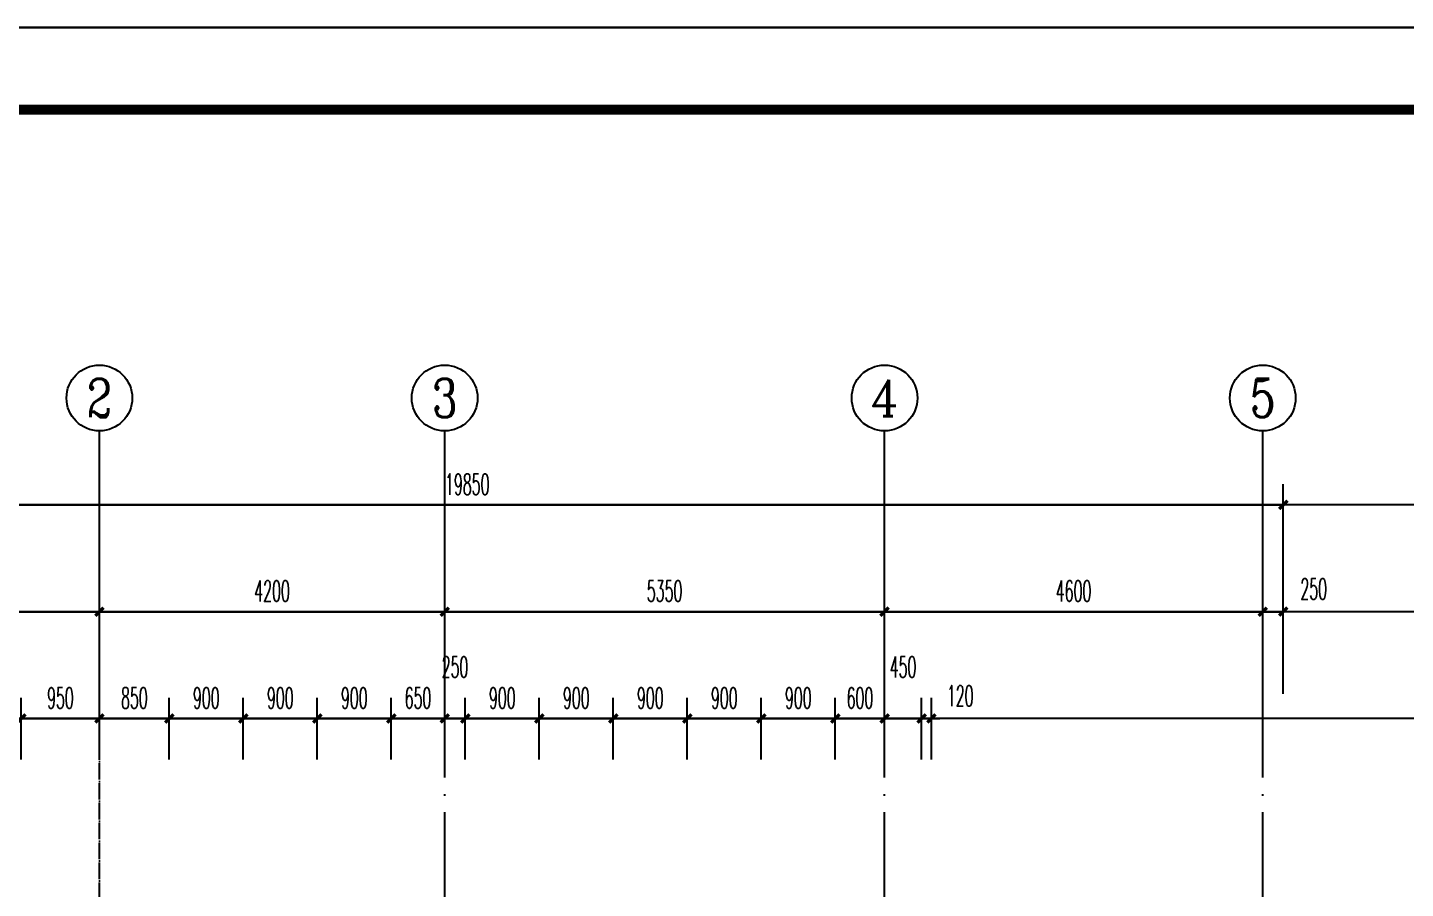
# Model space of a CAD drawing. Header units: millimetres. Extents: x -13830 to 215738, y -24143 to 193994.
# Drawn here: x 45970 to 62729, y 113880 to 124357 of the extents above; entities that cross this region are included whole.
import ezdxf
from ezdxf.enums import TextEntityAlignment as Align

# ---------------------------------------------------------------- set-up
doc = ezdxf.new("R2010")
doc.units = ezdxf.units.MM
doc.header["$LTSCALE"] = 100
doc.linetypes.add('DOTE', pattern=[2.42, 2, -0.2, 0.02, -0.2])
doc.layers.get('0').update_dxf_attribs({"linetype": 'CONTINUOUS'})
doc.layers.get('DEFPOINTS').update_dxf_attribs({"linetype": 'CONTINUOUS'})
for name, color, linetype in [('AXIS', 3, 'CONTINUOUS'), ('AXIS_TEXT', 7, 'CONTINUOUS'), ('DOTE', 8, 'CONTINUOUS'), ('PUB_DIM', 3, 'CONTINUOUS'), ('TK HAHA', 1, 'CONTINUOUS'), ('WALL', 2, 'CONTINUOUS'), ('图框', 7, 'CONTINUOUS')]:
    doc.layers.add(name, color=color, linetype=linetype)
doc.styles.add('_TCH_AXIS', font='COMPLEX', dxfattribs={"bigfont": 'GBCBIG'})
doc.styles.add('COMPLEX', font='COMPLEX')
doc.styles.add('DIM_FONT_T3', font='SIMPLEX', dxfattribs={"width": 0.494118, "bigfont": 'GBCBIG'})
doc.dimstyles.new('_TCH_ARCH&&100', dxfattribs={"dimtxt": 255, "dimasz": 100, "dimexe": 250, "dimexo": 300, "dimgap": 122.5, "dimtad": 1, "dimdec": 0, "dimzin": 0, "dimdsep": 46, "dimtxsty": 'DIM_FONT_T3', "dimblk": 'ARCHTICK', "dimcen": 0.09, "dimclrt": 7, "dimazin": 0, "dimtfac": 1, "dimtdec": 0, "dimtix": 1, "dimtmove": 2, "dimatfit": 3, "dimldrblk": 'ARCHTICK', "dimfxl": 1, "dimtolj": 1, "dimtzin": 0, "dimarcsym": 0})

# ---------------------------------------------------------------- blocks, each defined once
blk = doc.blocks.new('_AXISO')
blk.add_circle((0, 0), 0.5)
at = {"layer": 'AXIS_TEXT', "style": 'COMPLEX', "width": 1.041667}
blk.add_attdef('A', text='', height=0.56, dxfattribs=at).set_placement((-0.25, -0.28), (0.25, -0.28), align=Align.FIT)
blk = doc.blocks.new('_ArchTick')
at = {"color": 0, "linetype": 'ByBlock', "const_width": 0.4}
blk.add_lwpolyline([(-0.5, -0.5), (0.5, 0.5)], dxfattribs=at)
blk = doc.blocks.new('*D1030')
at = {"layer": 'AXIS', "color": 0, "lineweight": -2, "transparency": 16777216}
for p, q in [((-450, 31300), (-450, 33850)), ((19400, 31300), (19400, 33850)), ((-450, 33600), (19400, 33600))]:
    blk.add_line(p, q, dxfattribs=at)
at = {"layer": 'DEFPOINTS', "color": 0, "transparency": 16777216}
for p in [(19400, 33600), (-450, 31000), (19400, 31000)]:
    blk.add_point(p, dxfattribs=at)
at = {"layer": 'AXIS', "color": 0, "lineweight": -2, "transparency": 16777216, "xscale": 100, "yscale": 100, "zscale": 100, "rotation": 180}
blk.add_blockref('_ArchTick', (-450, 33600), dxfattribs=at)
at = {"layer": 'AXIS', "color": 0, "lineweight": -2, "transparency": 16777216, "xscale": 100, "yscale": 100, "zscale": 100}
blk.add_blockref('_ArchTick', (19400, 33600), dxfattribs=at)
at = {"layer": 'AXIS', "color": 7, "transparency": 16777216, "insert": (9475, 33850), "char_height": 255, "attachment_point": 5, "style": 'DIM_FONT_T3'}
blk.add_mtext('\\A1;19850', dxfattribs=at)
blk = doc.blocks.new('*D1032')
at = {"layer": 'AXIS', "color": 0, "lineweight": -2, "transparency": 16777216}
for p, q in [((0, 31300), (0, 32550)), ((5000, 31300), (5000, 32550)), ((0, 32300), (5000, 32300))]:
    blk.add_line(p, q, dxfattribs=at)
at = {"layer": 'DEFPOINTS', "color": 0, "transparency": 16777216}
for p in [(5000, 32300), (0, 31000), (5000, 31000)]:
    blk.add_point(p, dxfattribs=at)
at = {"layer": 'AXIS', "color": 0, "lineweight": -2, "transparency": 16777216, "xscale": 100, "yscale": 100, "zscale": 100, "rotation": 180}
blk.add_blockref('_ArchTick', (0, 32300), dxfattribs=at)
at = {"layer": 'AXIS', "color": 0, "lineweight": -2, "transparency": 16777216, "xscale": 100, "yscale": 100, "zscale": 100}
blk.add_blockref('_ArchTick', (5000, 32300), dxfattribs=at)
at = {"layer": 'AXIS', "color": 7, "transparency": 16777216, "insert": (2500, 32550), "char_height": 255, "attachment_point": 5, "style": 'DIM_FONT_T3'}
blk.add_mtext('\\A1;5000', dxfattribs=at)
blk = doc.blocks.new('*D1033')
at = {"layer": 'AXIS', "color": 0, "lineweight": -2, "transparency": 16777216}
for p, q in [((5000, 31300), (5000, 32550)), ((9200, 31300), (9200, 32550)), ((5000, 32300), (9200, 32300))]:
    blk.add_line(p, q, dxfattribs=at)
at = {"layer": 'DEFPOINTS', "color": 0, "transparency": 16777216}
for p in [(9200, 32300), (5000, 31000), (9200, 31000)]:
    blk.add_point(p, dxfattribs=at)
at = {"layer": 'AXIS', "color": 0, "lineweight": -2, "transparency": 16777216, "xscale": 100, "yscale": 100, "zscale": 100, "rotation": 180}
blk.add_blockref('_ArchTick', (5000, 32300), dxfattribs=at)
at = {"layer": 'AXIS', "color": 0, "lineweight": -2, "transparency": 16777216, "xscale": 100, "yscale": 100, "zscale": 100}
blk.add_blockref('_ArchTick', (9200, 32300), dxfattribs=at)
at = {"layer": 'AXIS', "color": 7, "transparency": 16777216, "insert": (7100, 32550), "char_height": 255, "attachment_point": 5, "style": 'DIM_FONT_T3'}
blk.add_mtext('\\A1;4200', dxfattribs=at)
blk = doc.blocks.new('*D1034')
at = {"layer": 'AXIS', "color": 0, "lineweight": -2, "transparency": 16777216}
for p, q in [((9200, 31300), (9200, 32550)), ((14550, 31300), (14550, 32550)), ((9200, 32300), (14550, 32300))]:
    blk.add_line(p, q, dxfattribs=at)
at = {"layer": 'DEFPOINTS', "color": 0, "transparency": 16777216}
for p in [(14550, 32300), (9200, 31000), (14550, 31000)]:
    blk.add_point(p, dxfattribs=at)
at = {"layer": 'AXIS', "color": 0, "lineweight": -2, "transparency": 16777216, "xscale": 100, "yscale": 100, "zscale": 100, "rotation": 180}
blk.add_blockref('_ArchTick', (9200, 32300), dxfattribs=at)
at = {"layer": 'AXIS', "color": 0, "lineweight": -2, "transparency": 16777216, "xscale": 100, "yscale": 100, "zscale": 100}
blk.add_blockref('_ArchTick', (14550, 32300), dxfattribs=at)
at = {"layer": 'AXIS', "color": 7, "transparency": 16777216, "insert": (11875, 32550), "char_height": 255, "attachment_point": 5, "style": 'DIM_FONT_T3'}
blk.add_mtext('\\A1;5350', dxfattribs=at)
blk = doc.blocks.new('*D1035')
at = {"layer": 'AXIS', "color": 0, "lineweight": -2, "transparency": 16777216}
for p, q in [((14550, 31300), (14550, 32550)), ((19150, 31300), (19150, 32550)), ((14550, 32300), (19150, 32300))]:
    blk.add_line(p, q, dxfattribs=at)
at = {"layer": 'DEFPOINTS', "color": 0, "transparency": 16777216}
for p in [(19150, 32300), (14550, 31000), (19150, 31000)]:
    blk.add_point(p, dxfattribs=at)
at = {"layer": 'AXIS', "color": 0, "lineweight": -2, "transparency": 16777216, "xscale": 100, "yscale": 100, "zscale": 100, "rotation": 180}
blk.add_blockref('_ArchTick', (14550, 32300), dxfattribs=at)
at = {"layer": 'AXIS', "color": 0, "lineweight": -2, "transparency": 16777216, "xscale": 100, "yscale": 100, "zscale": 100}
blk.add_blockref('_ArchTick', (19150, 32300), dxfattribs=at)
at = {"layer": 'AXIS', "color": 7, "transparency": 16777216, "insert": (16850, 32550), "char_height": 255, "attachment_point": 5, "style": 'DIM_FONT_T3'}
blk.add_mtext('\\A1;4600', dxfattribs=at)
blk = doc.blocks.new('*D1036')
at = {"layer": 'AXIS', "color": 0, "lineweight": -2, "transparency": 16777216}
for p, q in [((19150, 31300), (19150, 32550)), ((19400, 31300), (19400, 32550)), ((19150, 32300), (19400, 32300))]:
    blk.add_line(p, q, dxfattribs=at)
at = {"layer": 'DEFPOINTS', "color": 0, "transparency": 16777216}
for p in [(19400, 32300), (19150, 31000), (19400, 31000)]:
    blk.add_point(p, dxfattribs=at)
at = {"layer": 'AXIS', "color": 0, "lineweight": -2, "transparency": 16777216, "xscale": 100, "yscale": 100, "zscale": 100, "rotation": 180}
blk.add_blockref('_ArchTick', (19150, 32300), dxfattribs=at)
at = {"layer": 'AXIS', "color": 0, "lineweight": -2, "transparency": 16777216, "xscale": 100, "yscale": 100, "zscale": 100}
blk.add_blockref('_ArchTick', (19400, 32300), dxfattribs=at)
at = {"layer": 'AXIS', "color": 7, "transparency": 16777216, "insert": (19770, 32575), "char_height": 255, "attachment_point": 5, "style": 'DIM_FONT_T3'}
blk.add_mtext('\\A1;250', dxfattribs=at)
blk = doc.blocks.new('TJAD_TK_A1')
at = {"layer": '图框'}
blk.add_line((1341.38, 950.45), (500.38, 950.45), dxfattribs=at)
at = {"layer": '图框', "const_width": 1.2}
blk.add_lwpolyline([(1331.38, 940.45), (525.38, 940.45), (525.38, 366.45), (1331.38, 366.45)], close=True, dxfattribs=at)
blk = doc.blocks.new('180703-expo')
at = {"layer": '图框'}
blk.add_blockref('TJAD_TK_A1', (-500.38, -356.45), dxfattribs=at)
blk = doc.blocks.new('*D830')
at = {"layer": 'DEFPOINTS', "color": 0, "transparency": 16777216}
for p in [(46844, 115949), (45894, 115150), (46844, 115150)]:
    blk.add_point(p, dxfattribs=at)
at = {"layer": 'PUB_DIM', "color": 0, "lineweight": -2, "transparency": 16777216}
for p, q in [((45894, 115450), (45894, 116199)), ((46844, 115450), (46844, 116199)), ((45894, 115949), (46844, 115949))]:
    blk.add_line(p, q, dxfattribs=at)
at = {"layer": 'PUB_DIM', "color": 0, "lineweight": -2, "transparency": 16777216, "xscale": 100, "yscale": 100, "zscale": 100, "rotation": 180}
blk.add_blockref('_ArchTick', (45894, 115949), dxfattribs=at)
at = {"layer": 'PUB_DIM', "color": 0, "lineweight": -2, "transparency": 16777216, "xscale": 100, "yscale": 100, "zscale": 100}
blk.add_blockref('_ArchTick', (46844, 115949), dxfattribs=at)
at = {"layer": 'PUB_DIM', "color": 7, "transparency": 16777216, "insert": (46369, 116199), "char_height": 255, "attachment_point": 5, "style": 'DIM_FONT_T3'}
blk.add_mtext('\\A1;950', dxfattribs=at)
blk = doc.blocks.new('*D831')
at = {"layer": 'DEFPOINTS', "color": 0, "transparency": 16777216}
for p in [(47694, 115949), (46844, 115150), (47694, 115150)]:
    blk.add_point(p, dxfattribs=at)
at = {"layer": 'PUB_DIM', "color": 0, "lineweight": -2, "transparency": 16777216}
for p, q in [((46844, 115450), (46844, 116199)), ((47694, 115450), (47694, 116199)), ((46844, 115949), (47694, 115949))]:
    blk.add_line(p, q, dxfattribs=at)
at = {"layer": 'PUB_DIM', "color": 0, "lineweight": -2, "transparency": 16777216, "xscale": 100, "yscale": 100, "zscale": 100, "rotation": 180}
blk.add_blockref('_ArchTick', (46844, 115949), dxfattribs=at)
at = {"layer": 'PUB_DIM', "color": 0, "lineweight": -2, "transparency": 16777216, "xscale": 100, "yscale": 100, "zscale": 100}
blk.add_blockref('_ArchTick', (47694, 115949), dxfattribs=at)
at = {"layer": 'PUB_DIM', "color": 7, "transparency": 16777216, "insert": (47269, 116199), "char_height": 255, "attachment_point": 5, "style": 'DIM_FONT_T3'}
blk.add_mtext('\\A1;850', dxfattribs=at)
blk = doc.blocks.new('*D832')
at = {"layer": 'DEFPOINTS', "color": 0, "transparency": 16777216}
for p in [(48594, 115949), (47694, 115150), (48594, 115150)]:
    blk.add_point(p, dxfattribs=at)
at = {"layer": 'PUB_DIM', "color": 0, "lineweight": -2, "transparency": 16777216}
for p, q in [((47694, 115450), (47694, 116199)), ((48594, 115450), (48594, 116199)), ((47694, 115949), (48594, 115949))]:
    blk.add_line(p, q, dxfattribs=at)
at = {"layer": 'PUB_DIM', "color": 0, "lineweight": -2, "transparency": 16777216, "xscale": 100, "yscale": 100, "zscale": 100, "rotation": 180}
blk.add_blockref('_ArchTick', (47694, 115949), dxfattribs=at)
at = {"layer": 'PUB_DIM', "color": 0, "lineweight": -2, "transparency": 16777216, "xscale": 100, "yscale": 100, "zscale": 100}
blk.add_blockref('_ArchTick', (48594, 115949), dxfattribs=at)
at = {"layer": 'PUB_DIM', "color": 7, "transparency": 16777216, "insert": (48144, 116199), "char_height": 255, "attachment_point": 5, "style": 'DIM_FONT_T3'}
blk.add_mtext('\\A1;900', dxfattribs=at)
blk = doc.blocks.new('*D833')
at = {"layer": 'DEFPOINTS', "color": 0, "transparency": 16777216}
for p in [(49494, 115949), (48594, 115150), (49494, 115150)]:
    blk.add_point(p, dxfattribs=at)
at = {"layer": 'PUB_DIM', "color": 0, "lineweight": -2, "transparency": 16777216}
for p, q in [((48594, 115450), (48594, 116199)), ((49494, 115450), (49494, 116199)), ((48594, 115949), (49494, 115949))]:
    blk.add_line(p, q, dxfattribs=at)
at = {"layer": 'PUB_DIM', "color": 0, "lineweight": -2, "transparency": 16777216, "xscale": 100, "yscale": 100, "zscale": 100, "rotation": 180}
blk.add_blockref('_ArchTick', (48594, 115949), dxfattribs=at)
at = {"layer": 'PUB_DIM', "color": 0, "lineweight": -2, "transparency": 16777216, "xscale": 100, "yscale": 100, "zscale": 100}
blk.add_blockref('_ArchTick', (49494, 115949), dxfattribs=at)
at = {"layer": 'PUB_DIM', "color": 7, "transparency": 16777216, "insert": (49044, 116199), "char_height": 255, "attachment_point": 5, "style": 'DIM_FONT_T3'}
blk.add_mtext('\\A1;900', dxfattribs=at)
blk = doc.blocks.new('*D834')
at = {"layer": 'DEFPOINTS', "color": 0, "transparency": 16777216}
for p in [(50394, 115949), (49494, 115150), (50394, 115150)]:
    blk.add_point(p, dxfattribs=at)
at = {"layer": 'PUB_DIM', "color": 0, "lineweight": -2, "transparency": 16777216}
for p, q in [((49494, 115450), (49494, 116199)), ((50394, 115450), (50394, 116199)), ((49494, 115949), (50394, 115949))]:
    blk.add_line(p, q, dxfattribs=at)
at = {"layer": 'PUB_DIM', "color": 0, "lineweight": -2, "transparency": 16777216, "xscale": 100, "yscale": 100, "zscale": 100, "rotation": 180}
blk.add_blockref('_ArchTick', (49494, 115949), dxfattribs=at)
at = {"layer": 'PUB_DIM', "color": 0, "lineweight": -2, "transparency": 16777216, "xscale": 100, "yscale": 100, "zscale": 100}
blk.add_blockref('_ArchTick', (50394, 115949), dxfattribs=at)
at = {"layer": 'PUB_DIM', "color": 7, "transparency": 16777216, "insert": (49944, 116199), "char_height": 255, "attachment_point": 5, "style": 'DIM_FONT_T3'}
blk.add_mtext('\\A1;900', dxfattribs=at)
blk = doc.blocks.new('*D835')
at = {"layer": 'DEFPOINTS', "color": 0, "transparency": 16777216}
for p in [(51044, 115949), (50394, 115150), (51044, 115150)]:
    blk.add_point(p, dxfattribs=at)
at = {"layer": 'PUB_DIM', "color": 0, "lineweight": -2, "transparency": 16777216}
for p, q in [((50394, 115450), (50394, 116199)), ((51044, 115450), (51044, 116199)), ((50394, 115949), (51044, 115949))]:
    blk.add_line(p, q, dxfattribs=at)
at = {"layer": 'PUB_DIM', "color": 0, "lineweight": -2, "transparency": 16777216, "xscale": 100, "yscale": 100, "zscale": 100, "rotation": 180}
blk.add_blockref('_ArchTick', (50394, 115949), dxfattribs=at)
at = {"layer": 'PUB_DIM', "color": 0, "lineweight": -2, "transparency": 16777216, "xscale": 100, "yscale": 100, "zscale": 100}
blk.add_blockref('_ArchTick', (51044, 115949), dxfattribs=at)
at = {"layer": 'PUB_DIM', "color": 7, "transparency": 16777216, "insert": (50719, 116199), "char_height": 255, "attachment_point": 5, "style": 'DIM_FONT_T3'}
blk.add_mtext('\\A1;650', dxfattribs=at)
blk = doc.blocks.new('*D836')
at = {"layer": 'DEFPOINTS', "color": 0, "transparency": 16777216}
for p in [(51294, 115949), (51044, 115150), (51294, 115150)]:
    blk.add_point(p, dxfattribs=at)
at = {"layer": 'PUB_DIM', "color": 0, "lineweight": -2, "transparency": 16777216}
for p, q in [((51044, 115450), (51044, 116199)), ((51294, 115450), (51294, 116199)), ((51044, 115949), (51294, 115949))]:
    blk.add_line(p, q, dxfattribs=at)
at = {"layer": 'PUB_DIM', "color": 0, "lineweight": -2, "transparency": 16777216, "xscale": 100, "yscale": 100, "zscale": 100, "rotation": 180}
blk.add_blockref('_ArchTick', (51044, 115949), dxfattribs=at)
at = {"layer": 'PUB_DIM', "color": 0, "lineweight": -2, "transparency": 16777216, "xscale": 100, "yscale": 100, "zscale": 100}
blk.add_blockref('_ArchTick', (51294, 115949), dxfattribs=at)
at = {"layer": 'PUB_DIM', "color": 7, "transparency": 16777216, "insert": (51169, 116574), "char_height": 255, "attachment_point": 5, "style": 'DIM_FONT_T3'}
blk.add_mtext('\\A1;250', dxfattribs=at)
blk = doc.blocks.new('*D837')
at = {"layer": 'DEFPOINTS', "color": 0, "transparency": 16777216}
for p in [(52194, 115949), (51294, 115150), (52194, 115150)]:
    blk.add_point(p, dxfattribs=at)
at = {"layer": 'PUB_DIM', "color": 0, "lineweight": -2, "transparency": 16777216}
for p, q in [((51294, 115450), (51294, 116199)), ((52194, 115450), (52194, 116199)), ((51294, 115949), (52194, 115949))]:
    blk.add_line(p, q, dxfattribs=at)
at = {"layer": 'PUB_DIM', "color": 0, "lineweight": -2, "transparency": 16777216, "xscale": 100, "yscale": 100, "zscale": 100, "rotation": 180}
blk.add_blockref('_ArchTick', (51294, 115949), dxfattribs=at)
at = {"layer": 'PUB_DIM', "color": 0, "lineweight": -2, "transparency": 16777216, "xscale": 100, "yscale": 100, "zscale": 100}
blk.add_blockref('_ArchTick', (52194, 115949), dxfattribs=at)
at = {"layer": 'PUB_DIM', "color": 7, "transparency": 16777216, "insert": (51744, 116199), "char_height": 255, "attachment_point": 5, "style": 'DIM_FONT_T3'}
blk.add_mtext('\\A1;900', dxfattribs=at)
blk = doc.blocks.new('*D838')
at = {"layer": 'DEFPOINTS', "color": 0, "transparency": 16777216}
for p in [(53094, 115949), (52194, 115150), (53094, 115150)]:
    blk.add_point(p, dxfattribs=at)
at = {"layer": 'PUB_DIM', "color": 0, "lineweight": -2, "transparency": 16777216}
for p, q in [((52194, 115450), (52194, 116199)), ((53094, 115450), (53094, 116199)), ((52194, 115949), (53094, 115949))]:
    blk.add_line(p, q, dxfattribs=at)
at = {"layer": 'PUB_DIM', "color": 0, "lineweight": -2, "transparency": 16777216, "xscale": 100, "yscale": 100, "zscale": 100, "rotation": 180}
blk.add_blockref('_ArchTick', (52194, 115949), dxfattribs=at)
at = {"layer": 'PUB_DIM', "color": 0, "lineweight": -2, "transparency": 16777216, "xscale": 100, "yscale": 100, "zscale": 100}
blk.add_blockref('_ArchTick', (53094, 115949), dxfattribs=at)
at = {"layer": 'PUB_DIM', "color": 7, "transparency": 16777216, "insert": (52644, 116199), "char_height": 255, "attachment_point": 5, "style": 'DIM_FONT_T3'}
blk.add_mtext('\\A1;900', dxfattribs=at)
blk = doc.blocks.new('*D839')
at = {"layer": 'DEFPOINTS', "color": 0, "transparency": 16777216}
for p in [(53994, 115949), (53094, 115150), (53994, 115150)]:
    blk.add_point(p, dxfattribs=at)
at = {"layer": 'PUB_DIM', "color": 0, "lineweight": -2, "transparency": 16777216}
for p, q in [((53094, 115450), (53094, 116199)), ((53994, 115450), (53994, 116199)), ((53094, 115949), (53994, 115949))]:
    blk.add_line(p, q, dxfattribs=at)
at = {"layer": 'PUB_DIM', "color": 0, "lineweight": -2, "transparency": 16777216, "xscale": 100, "yscale": 100, "zscale": 100, "rotation": 180}
blk.add_blockref('_ArchTick', (53094, 115949), dxfattribs=at)
at = {"layer": 'PUB_DIM', "color": 0, "lineweight": -2, "transparency": 16777216, "xscale": 100, "yscale": 100, "zscale": 100}
blk.add_blockref('_ArchTick', (53994, 115949), dxfattribs=at)
at = {"layer": 'PUB_DIM', "color": 7, "transparency": 16777216, "insert": (53544, 116199), "char_height": 255, "attachment_point": 5, "style": 'DIM_FONT_T3'}
blk.add_mtext('\\A1;900', dxfattribs=at)
blk = doc.blocks.new('*D840')
at = {"layer": 'DEFPOINTS', "color": 0, "transparency": 16777216}
for p in [(54894, 115949), (53994, 115150), (54894, 115150)]:
    blk.add_point(p, dxfattribs=at)
at = {"layer": 'PUB_DIM', "color": 0, "lineweight": -2, "transparency": 16777216}
for p, q in [((53994, 115450), (53994, 116199)), ((54894, 115450), (54894, 116199)), ((53994, 115949), (54894, 115949))]:
    blk.add_line(p, q, dxfattribs=at)
at = {"layer": 'PUB_DIM', "color": 0, "lineweight": -2, "transparency": 16777216, "xscale": 100, "yscale": 100, "zscale": 100, "rotation": 180}
blk.add_blockref('_ArchTick', (53994, 115949), dxfattribs=at)
at = {"layer": 'PUB_DIM', "color": 0, "lineweight": -2, "transparency": 16777216, "xscale": 100, "yscale": 100, "zscale": 100}
blk.add_blockref('_ArchTick', (54894, 115949), dxfattribs=at)
at = {"layer": 'PUB_DIM', "color": 7, "transparency": 16777216, "insert": (54444, 116199), "char_height": 255, "attachment_point": 5, "style": 'DIM_FONT_T3'}
blk.add_mtext('\\A1;900', dxfattribs=at)
blk = doc.blocks.new('*D841')
at = {"layer": 'DEFPOINTS', "color": 0, "transparency": 16777216}
for p in [(55794, 115949), (54894, 115150), (55794, 115150)]:
    blk.add_point(p, dxfattribs=at)
at = {"layer": 'PUB_DIM', "color": 0, "lineweight": -2, "transparency": 16777216}
for p, q in [((54894, 115450), (54894, 116199)), ((55794, 115450), (55794, 116199)), ((54894, 115949), (55794, 115949))]:
    blk.add_line(p, q, dxfattribs=at)
at = {"layer": 'PUB_DIM', "color": 0, "lineweight": -2, "transparency": 16777216, "xscale": 100, "yscale": 100, "zscale": 100, "rotation": 180}
blk.add_blockref('_ArchTick', (54894, 115949), dxfattribs=at)
at = {"layer": 'PUB_DIM', "color": 0, "lineweight": -2, "transparency": 16777216, "xscale": 100, "yscale": 100, "zscale": 100}
blk.add_blockref('_ArchTick', (55794, 115949), dxfattribs=at)
at = {"layer": 'PUB_DIM', "color": 7, "transparency": 16777216, "insert": (55344, 116199), "char_height": 255, "attachment_point": 5, "style": 'DIM_FONT_T3'}
blk.add_mtext('\\A1;900', dxfattribs=at)
blk = doc.blocks.new('*D842')
at = {"layer": 'DEFPOINTS', "color": 0, "transparency": 16777216}
for p in [(56394, 115949), (55794, 115150), (56394, 115150)]:
    blk.add_point(p, dxfattribs=at)
at = {"layer": 'PUB_DIM', "color": 0, "lineweight": -2, "transparency": 16777216}
for p, q in [((55794, 115450), (55794, 116199)), ((56394, 115450), (56394, 116199)), ((55794, 115949), (56394, 115949))]:
    blk.add_line(p, q, dxfattribs=at)
at = {"layer": 'PUB_DIM', "color": 0, "lineweight": -2, "transparency": 16777216, "xscale": 100, "yscale": 100, "zscale": 100, "rotation": 180}
blk.add_blockref('_ArchTick', (55794, 115949), dxfattribs=at)
at = {"layer": 'PUB_DIM', "color": 0, "lineweight": -2, "transparency": 16777216, "xscale": 100, "yscale": 100, "zscale": 100}
blk.add_blockref('_ArchTick', (56394, 115949), dxfattribs=at)
at = {"layer": 'PUB_DIM', "color": 7, "transparency": 16777216, "insert": (56094, 116199), "char_height": 255, "attachment_point": 5, "style": 'DIM_FONT_T3'}
blk.add_mtext('\\A1;600', dxfattribs=at)
blk = doc.blocks.new('*D843')
at = {"layer": 'DEFPOINTS', "color": 0, "transparency": 16777216}
for p in [(56844, 115949), (56394, 115150), (56844, 115150)]:
    blk.add_point(p, dxfattribs=at)
at = {"layer": 'PUB_DIM', "color": 0, "lineweight": -2, "transparency": 16777216}
for p, q in [((56394, 115450), (56394, 116199)), ((56844, 115450), (56844, 116199)), ((56394, 115949), (56844, 115949))]:
    blk.add_line(p, q, dxfattribs=at)
at = {"layer": 'PUB_DIM', "color": 0, "lineweight": -2, "transparency": 16777216, "xscale": 100, "yscale": 100, "zscale": 100, "rotation": 180}
blk.add_blockref('_ArchTick', (56394, 115949), dxfattribs=at)
at = {"layer": 'PUB_DIM', "color": 0, "lineweight": -2, "transparency": 16777216, "xscale": 100, "yscale": 100, "zscale": 100}
blk.add_blockref('_ArchTick', (56844, 115949), dxfattribs=at)
at = {"layer": 'PUB_DIM', "color": 7, "transparency": 16777216, "insert": (56619, 116574), "char_height": 255, "attachment_point": 5, "style": 'DIM_FONT_T3'}
blk.add_mtext('\\A1;450', dxfattribs=at)
blk = doc.blocks.new('*D844')
at = {"layer": 'DEFPOINTS', "color": 0, "transparency": 16777216}
for p in [(56964, 115949), (56844, 115150), (56964, 115150)]:
    blk.add_point(p, dxfattribs=at)
at = {"layer": 'PUB_DIM', "color": 0, "lineweight": -2, "transparency": 16777216}
for p, q in [((56844, 115450), (56844, 116199)), ((56964, 115450), (56964, 116199)), ((56844, 115949), (56744, 115949)), ((56844, 115949), (56964, 115949)), ((56964, 115949), (57064, 115949))]:
    blk.add_line(p, q, dxfattribs=at)
at = {"layer": 'PUB_DIM', "color": 0, "lineweight": -2, "transparency": 16777216, "xscale": 100, "yscale": 100, "zscale": 100}
blk.add_blockref('_ArchTick', (56844, 115949), dxfattribs=at)
at = {"layer": 'PUB_DIM', "color": 0, "lineweight": -2, "transparency": 16777216, "xscale": 100, "yscale": 100, "zscale": 100, "rotation": 180}
blk.add_blockref('_ArchTick', (56964, 115949), dxfattribs=at)
at = {"layer": 'PUB_DIM', "color": 7, "transparency": 16777216, "insert": (57314, 116224), "char_height": 255, "attachment_point": 5, "style": 'DIM_FONT_T3'}
blk.add_mtext('\\A1;120', dxfattribs=at)
blk = doc.blocks.new('dsffsfddf')
at = {"layer": 'AXIS'}
for p, q in [((5000, 31000), (5000, 34500)), ((9200, 31000), (9200, 34500)), ((14550, 31000), (14550, 34500)), ((19150, 31000), (19150, 34500))]:
    blk.add_line(p, q, dxfattribs=at)
at = {"layer": 'DOTE', "linetype": 'DOTE'}
blk.add_line((5000, 19850), (5000, 31000), dxfattribs=at)
at = {"layer": 'DOTE', "linetype": 'DOTE', "ltscale": 10}
for p, q in [((9200, -3600), (9200, 31000)), ((14550, -3600), (14550, 31000)), ((19150, -3600), (19150, 31000))]:
    blk.add_line(p, q, dxfattribs=at)
at = {"layer": 'AXIS'}
ref = blk.add_blockref('_AXISO', (5000, 34900), dxfattribs=dict(at, xscale=800, yscale=800, zscale=800))
ref.add_attrib('A', '2', dxfattribs={"layer": 'AXIS_TEXT', "height": 465.9, "style": '_TCH_AXIS'}).set_placement((4844.7, 34667), (5155.3, 34667), align=Align.FIT)
ref = blk.add_blockref('_AXISO', (9200, 34900), dxfattribs=dict(at, xscale=800, yscale=800, zscale=800))
ref.add_attrib('A', '3', dxfattribs={"layer": 'AXIS_TEXT', "height": 465.9, "style": '_TCH_AXIS'}).set_placement((9044.7, 34667), (9355.3, 34667), align=Align.FIT)
ref = blk.add_blockref('_AXISO', (14550, 34900), dxfattribs=dict(at, xscale=800, yscale=800, zscale=800))
ref.add_attrib('A', '4', dxfattribs={"layer": 'AXIS_TEXT', "height": 445.4, "style": '_TCH_AXIS'}).set_placement((14380.3, 34677.3), (14719.7, 34677.3), align=Align.FIT)
ref = blk.add_blockref('_AXISO', (19150, 34900), dxfattribs=dict(at, xscale=800, yscale=800, zscale=800))
ref.add_attrib('A', '5', dxfattribs={"layer": 'AXIS_TEXT', "height": 465.9, "style": '_TCH_AXIS'}).set_placement((18994.7, 34667), (19305.3, 34667), align=Align.FIT)
for p1, p2, distance, picture, middle in [((-450, 31000), (19400, 31000), 2600, '*D1030', (9475, 33850)), ((0, 31000), (5000, 31000), 1300, '*D1032', (2500, 32550)), ((5000, 31000), (9200, 31000), 1300, '*D1033', (7100, 32550)), ((9200, 31000), (14550, 31000), 1300, '*D1034', (11875, 32550)), ((14550, 31000), (19150, 31000), 1300, '*D1035', (16850, 32550))]:
    dim = blk.add_aligned_dim(p1=p1, p2=p2, distance=distance, dimstyle='_TCH_ARCH&&100', dxfattribs=at)
    dim.commit()
    dim.dimension.update_dxf_attribs({"geometry": picture, "text_midpoint": middle})
dim = blk.add_linear_dim(base=(19400, 32300), p1=(19150, 31000), p2=(19400, 31000), angle=0, dimstyle='_TCH_ARCH&&100', dxfattribs=at)
dim.commit()
dim.dimension.update_dxf_attribs({"geometry": '*D1036', "text_midpoint": (19770, 32575), "dimtype": 161})

msp = doc.modelspace()

# ---------------------------------------------------------------- linework, layer by layer
at = {"layer": 'DEFPOINTS'}
for points in [[(37393.6, 78748.5), (69793.6, 78748.5), (69793.6, 118548.5), (37393.6, 118548.5)], [(38693.6, 80048.5), (68493.6, 80048.5), (68493.6, 117248.5), (38693.6, 117248.5)], [(39993.6, 81348.5), (67193.6, 81348.5), (67193.6, 115948.5), (39993.6, 115948.5)]]:
    msp.add_lwpolyline(points, close=True, dxfattribs=at)
at = {"layer": 'TK HAHA', "color": 1}
msp.add_lwpolyline([(-3451.8, 124357.2), (80648.2, 124357.2), (80648.2, 64957.2), (-3451.8, 64957.2)], close=True, dxfattribs=at)

# ---------------------------------------------------------------- block references
at = {"xscale": 100, "yscale": 100, "zscale": 100}
msp.add_blockref('180703-expo', (-3451.8, 64957.2), dxfattribs=at)
at = {"layer": 'WALL'}
msp.add_blockref('dsffsfddf', (41843.6, 84948.5), dxfattribs=at)

# ---------------------------------------------------------------- dimensions: what is measured, and where the dimension line sits
at = {"layer": 'PUB_DIM'}
for base, p1, p2, picture, middle in [((51293.6, 115948.5), (51043.6, 115150.1), (51293.6, 115150.1), '*D836', (51168.6, 116573.5)), ((56843.6, 115948.5), (56393.6, 115150.1), (56843.6, 115150.1), '*D843', (56618.6, 116573.5)), ((56963.6, 115948.5), (56843.6, 115150.1), (56963.6, 115150.1), '*D844', (57313.6, 116223.5))]:
    dim = msp.add_linear_dim(base=base, p1=p1, p2=p2, angle=0, dimstyle='_TCH_ARCH&&100', dxfattribs=at)
    dim.commit()
    dim.dimension.update_dxf_attribs({"geometry": picture, "text_midpoint": middle, "dimtype": 129})
for p1, p2, picture, middle in [((45893.6, 115150.1), (46843.6, 115150.1), '*D830', (46368.6, 116198.5)), ((46843.6, 115150.1), (47693.6, 115150.1), '*D831', (47268.6, 116198.5)), ((47693.6, 115150.1), (48593.6, 115150.1), '*D832', (48143.6, 116198.5)), ((48593.6, 115150.1), (49493.6, 115150.1), '*D833', (49043.6, 116198.5)), ((49493.6, 115150.1), (50393.6, 115150.1), '*D834', (49943.6, 116198.5)), ((50393.6, 115150.1), (51043.6, 115150.1), '*D835', (50718.6, 116198.5)), ((51293.6, 115150.1), (52193.6, 115150.1), '*D837', (51743.6, 116198.5)), ((52193.6, 115150.1), (53093.6, 115150.1), '*D838', (52643.6, 116198.5)), ((53093.6, 115150.1), (53993.6, 115150.1), '*D839', (53543.6, 116198.5)), ((53993.6, 115150.1), (54893.6, 115150.1), '*D840', (54443.6, 116198.5)), ((54893.6, 115150.1), (55793.6, 115150.1), '*D841', (55343.6, 116198.5)), ((55793.6, 115150.1), (56393.6, 115150.1), '*D842', (56093.6, 116198.5))]:
    dim = msp.add_aligned_dim(p1=p1, p2=p2, distance=798.4, dimstyle='_TCH_ARCH&&100', dxfattribs=at)
    dim.commit()
    dim.dimension.update_dxf_attribs({"geometry": picture, "text_midpoint": middle})

doc.saveas('drawing.dxf')
